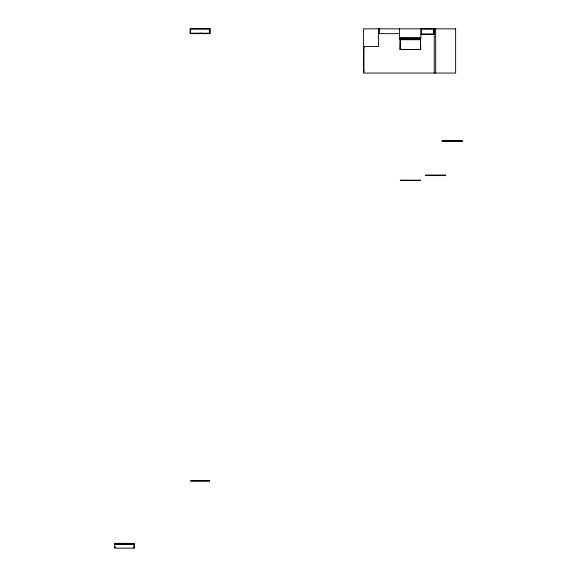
<?xml version="1.0" encoding="UTF-8"?>
<svg xmlns="http://www.w3.org/2000/svg" width="577" height="577" viewBox="0 0 577 577"><rect width="100%" height="100%" fill="white"/><g stroke="black" fill="none" stroke-linecap="round" stroke-linejoin="round"><path stroke-width="0.87" d="M420.409 38.197L420.662 49.564L400.2 49.564L400.2 37.945L400.582 38.197M190.518 28.929L209.689 28.929M421.354 28.951L433.608 28.951M190.518 33.192L209.689 33.192M399.435 33.646L379.356 33.646L379.356 28.85M421.354 33.949L433.608 33.949M420.9 34.404L434.063 34.404L434.063 28.85M400.424 38.068L420.445 38.068M420.287 38.197L420.662 38.197M420.402 38.955L399.94 38.955L399.94 39.712L420.402 39.712M363.438 46.528L378.591 46.528L378.591 28.85M363.438 46.658L363.943 46.658L363.943 72.168L363.438 72.168M363.438 47.797L363.943 47.797M363.438 48.172L363.943 48.172M400.33 48.807L400.784 48.807M363.438 70.654L363.943 70.654M363.438 71.281L363.943 71.281M442.206 140.976L462.256 140.976M442.206 141.322L462.256 141.351M445.646 175.141L425.588 175.098L425.588 175.596L445.646 175.596L445.646 175.098M425.588 175.372L445.646 175.372M425.588 175.48L445.646 175.487M400.33 180.19L420.388 180.19M400.33 180.536L420.388 180.486M114.744 543.859L134.138 543.859L134.138 544.299L114.744 544.299M114.744 547.111L115.371 547.111M114.744 547.313L115.371 547.313M420.662 49.564L420.539 38.197M462.256 140.932L462.256 141.43L442.206 141.43L442.206 140.932M435.678 28.85L435.678 73.055M434.243 28.85L434.243 73.055M433.608 28.85L433.572 34.404M421.354 28.85L421.398 34.404M420.9 28.85L420.9 37.945L399.435 37.945L399.435 28.85M420.409 37.945L420.445 49.434L400.424 49.434L400.452 37.945M420.388 180.147L420.388 180.601L400.33 180.601L400.33 180.147M400.582 37.945L400.582 49.059M209.689 28.85L209.675 33.646M200.356 33.192L200.356 33.646M200.125 33.192L200.125 33.646M200.089 33.192L200.089 33.646M199.866 33.192L199.866 33.646M190.518 28.85L190.54 33.646M133.914 543.354L133.914 548.15M400.33 37.945L400.2 49.564L400.33 37.945M210.143 28.85L190.064 28.85L190.064 33.646L210.143 33.646L210.143 28.85M455.635 28.85L363.438 28.85L363.438 73.055L455.635 73.055L455.635 28.85M462.256 141.156L442.206 141.156L462.256 141.214M209.689 480.706L190.518 480.706L190.518 481.153L209.689 481.153L209.689 480.706M134.369 543.354L114.744 543.354L114.744 548.15L134.369 548.15L134.369 543.354"/></g></svg>
